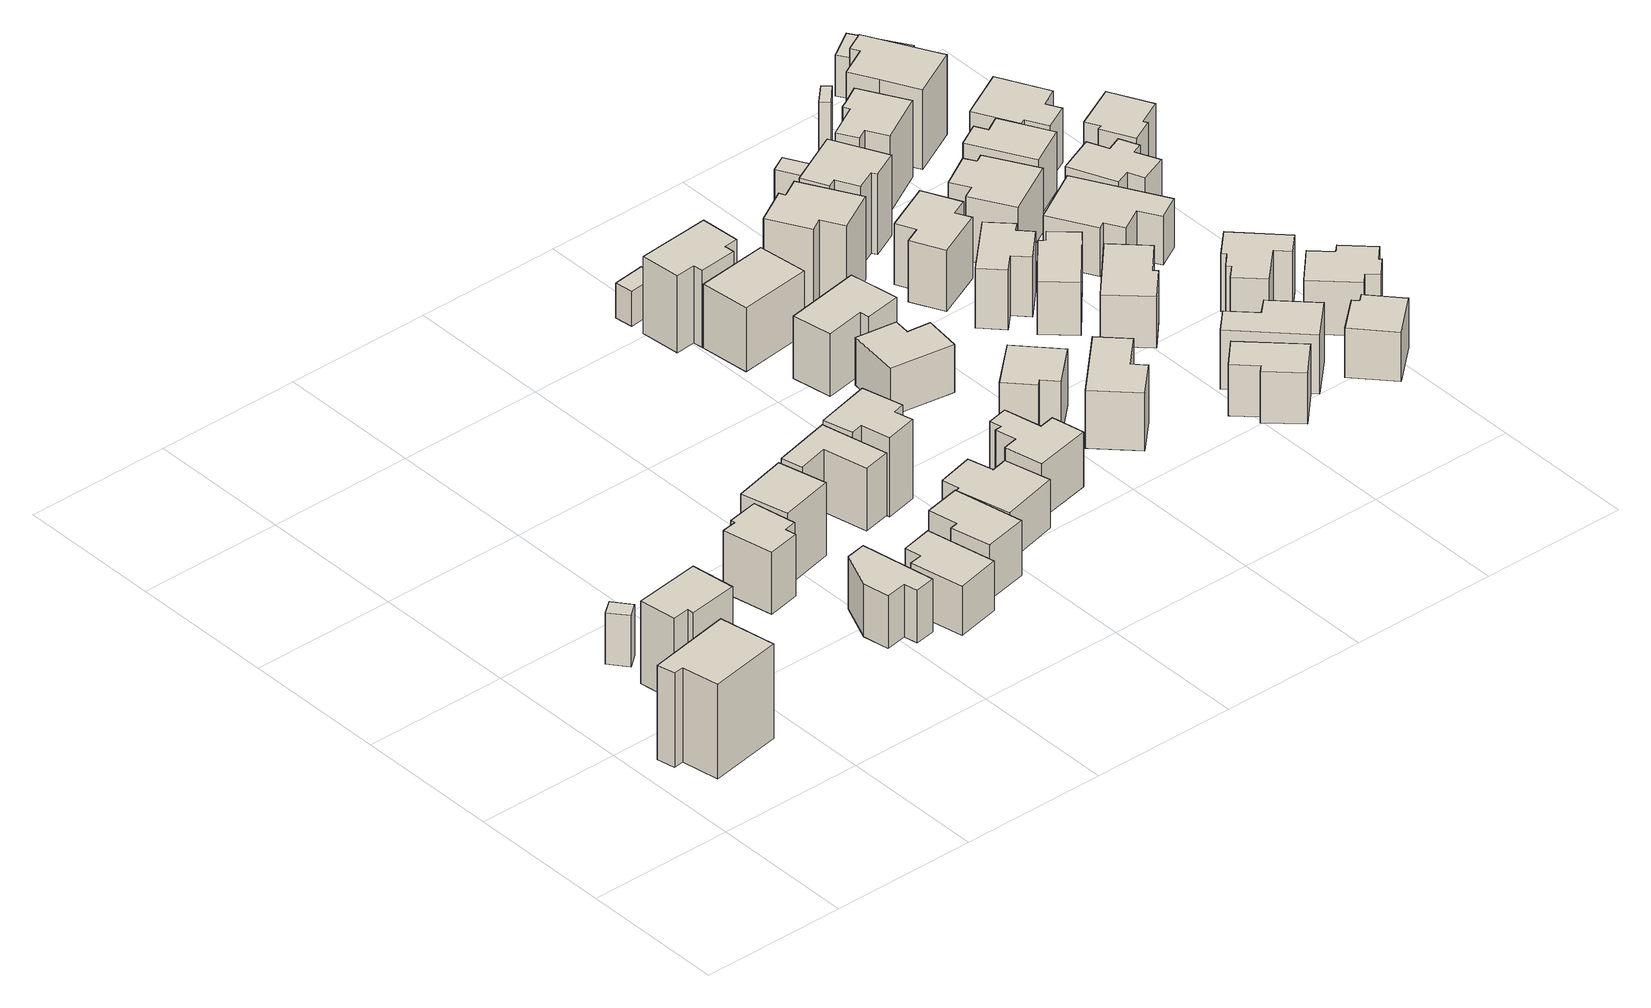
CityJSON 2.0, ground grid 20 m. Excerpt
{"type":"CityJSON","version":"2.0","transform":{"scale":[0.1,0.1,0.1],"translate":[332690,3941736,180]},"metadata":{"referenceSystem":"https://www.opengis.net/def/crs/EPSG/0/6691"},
"CityObjects":{
"building1":{"type":"Building","attributes":{"usage":"431","measuredHeight":14.1,"storeysAboveGround":2,"BuildingIDAttribute.prefecture":"14","BuildingIDAttribute.city":"14151","BuildingDetailAttribute.totalFloorArea":165.34,"BuildingDetailAttribute.buildingFootprintArea":82.67,"BuildingDetailAttribute.buildingStructureType":"601","BuildingDetailAttribute.buildingStructureOrgType":"1","BuildingDetailAttribute.orgUsage":"143","BuildingDetailAttribute.surveyYear":2015,"BuildingLandSlideRiskAttribute.description":"1","BuildingLandSlideRiskAttribute.areaType":"1"},"geometry":[{"type":"Solid","lod":"1","boundaries":[[[[0,1,2,3,4,5]],[[4,6,7,5]],[[3,8,6,4]],[[2,9,8,3]],[[1,10,9,2]],[[0,11,10,1]],[[5,7,11,0]],[[6,8,9,10,11,7]]]]}]},
"building2":{"type":"Building","attributes":{"measuredHeight":7.8,"BuildingIDAttribute.prefecture":"14","BuildingIDAttribute.city":"14151","BuildingDetailAttribute.surveyYear":2015,"BuildingLandSlideRiskAttribute.description":"1","BuildingLandSlideRiskAttribute.areaType":"1"},"geometry":[{"type":"Solid","lod":"1","boundaries":[[[[12,13,14,15]],[[14,16,17,15]],[[13,18,16,14]],[[12,19,18,13]],[[15,17,19,12]],[[16,18,19,17]]]]}]},
"building3":{"type":"Building","attributes":{"usage":"431","measuredHeight":14.7,"storeysAboveGround":1,"BuildingIDAttribute.prefecture":"14","BuildingIDAttribute.city":"14151","BuildingDetailAttribute.totalFloorArea":41.25,"BuildingDetailAttribute.buildingFootprintArea":41.25,"BuildingDetailAttribute.buildingStructureType":"601","BuildingDetailAttribute.buildingStructureOrgType":"1","BuildingDetailAttribute.orgUsage":"143","BuildingDetailAttribute.surveyYear":2015,"BuildingLandSlideRiskAttribute.description":"1","BuildingLandSlideRiskAttribute.areaType":"1"},"geometry":[{"type":"Solid","lod":"1","boundaries":[[[[20,21,22,23,24,25]],[[24,26,27,25]],[[23,28,26,24]],[[22,29,28,23]],[[21,30,29,22]],[[20,31,30,21]],[[25,27,31,20]],[[26,28,29,30,31,27]]]]}]},
"building4":{"type":"Building","attributes":{"usage":"411","measuredHeight":8.3,"storeysAboveGround":2,"BuildingIDAttribute.prefecture":"14","BuildingIDAttribute.city":"14151","BuildingDetailAttribute.totalFloorArea":78.73,"BuildingDetailAttribute.buildingFootprintArea":39.36,"BuildingDetailAttribute.buildingStructureType":"601","BuildingDetailAttribute.buildingStructureOrgType":"1","BuildingDetailAttribute.orgUsage":"10","BuildingDetailAttribute.surveyYear":2015,"BuildingLandSlideRiskAttribute.description":"1","BuildingLandSlideRiskAttribute.areaType":"1"},"geometry":[{"type":"Solid","lod":"1","boundaries":[[[[32,33,34,35,36,37,38]],[[37,39,40,38]],[[36,41,39,37]],[[35,42,41,36]],[[34,43,42,35]],[[33,44,43,34]],[[32,45,44,33]],[[38,40,45,32]],[[39,41,42,43,44,45,40]]]]}]},
"building5":{"type":"Building","attributes":{"usage":"411","measuredHeight":9.3,"storeysAboveGround":2,"BuildingIDAttribute.prefecture":"14","BuildingIDAttribute.city":"14151","BuildingDetailAttribute.totalFloorArea":73.57,"BuildingDetailAttribute.buildingFootprintArea":36.78,"BuildingDetailAttribute.buildingStructureType":"601","BuildingDetailAttribute.buildingStructureOrgType":"1","BuildingDetailAttribute.orgUsage":"10","BuildingDetailAttribute.surveyYear":2015,"BuildingLandSlideRiskAttribute.description":"1","BuildingLandSlideRiskAttribute.areaType":"1"},"geometry":[{"type":"Solid","lod":"1","boundaries":[[[[46,47,48,49,50,51,52,53]],[[52,54,55,53]],[[51,56,54,52]],[[50,57,56,51]],[[49,58,57,50]],[[48,59,58,49]],[[47,60,59,48]],[[46,61,60,47]],[[53,55,61,46]],[[54,56,57,58,59,60,61,55]]]]}]},
"building6":{"type":"Building","attributes":{"usage":"411","measuredHeight":7.8,"storeysAboveGround":2,"BuildingIDAttribute.prefecture":"14","BuildingIDAttribute.city":"14151","BuildingDetailAttribute.totalFloorArea":93.4,"BuildingDetailAttribute.buildingFootprintArea":46.7,"BuildingDetailAttribute.buildingStructureType":"601","BuildingDetailAttribute.buildingStructureOrgType":"1","BuildingDetailAttribute.orgUsage":"10","BuildingDetailAttribute.surveyYear":2015,"BuildingLandSlideRiskAttribute.description":"1","BuildingLandSlideRiskAttribute.areaType":"1"},"geometry":[{"type":"Solid","lod":"1","boundaries":[[[[62,63,64,65,66,67]],[[66,68,69,67]],[[65,70,68,66]],[[64,71,70,65]],[[63,72,71,64]],[[62,73,72,63]],[[67,69,73,62]],[[68,70,71,72,73,69]]]]}]},
"building7":{"type":"Building","attributes":{"usage":"411","measuredHeight":11.3,"storeysAboveGround":2,"BuildingIDAttribute.prefecture":"14","BuildingIDAttribute.city":"14151","BuildingDetailAttribute.totalFloorArea":56.64,"BuildingDetailAttribute.buildingFootprintArea":28.32,"BuildingDetailAttribute.buildingStructureType":"601","BuildingDetailAttribute.buildingStructureOrgType":"1","BuildingDetailAttribute.orgUsage":"10","BuildingDetailAttribute.surveyYear":2015,"BuildingLandSlideRiskAttribute.description":"1","BuildingLandSlideRiskAttribute.areaType":"1"},"geometry":[{"type":"Solid","lod":"1","boundaries":[[[[74,75,76,77]],[[76,78,79,77]],[[75,80,78,76]],[[74,81,80,75]],[[77,79,81,74]],[[78,80,81,79]]]]}]},
"building8":{"type":"Building","attributes":{"usage":"411","measuredHeight":8.9,"storeysAboveGround":2,"BuildingIDAttribute.prefecture":"14","BuildingIDAttribute.city":"14151","BuildingDetailAttribute.totalFloorArea":94.22,"BuildingDetailAttribute.buildingFootprintArea":47.11,"BuildingDetailAttribute.buildingStructureType":"601","BuildingDetailAttribute.buildingStructureOrgType":"1","BuildingDetailAttribute.orgUsage":"10","BuildingDetailAttribute.surveyYear":2015,"BuildingLandSlideRiskAttribute.description":"1","BuildingLandSlideRiskAttribute.areaType":"1"},"geometry":[{"type":"Solid","lod":"1","boundaries":[[[[82,83,84,85,86,87]],[[86,88,89,87]],[[85,90,88,86]],[[84,91,90,85]],[[83,92,91,84]],[[82,93,92,83]],[[87,89,93,82]],[[88,90,91,92,93,89]]]]}]},
"building9":{"type":"Building","attributes":{"usage":"411","measuredHeight":10.4,"storeysAboveGround":2,"BuildingIDAttribute.prefecture":"14","BuildingIDAttribute.city":"14151","BuildingDetailAttribute.totalFloorArea":79.95,"BuildingDetailAttribute.buildingFootprintArea":39.98,"BuildingDetailAttribute.buildingStructureType":"601","BuildingDetailAttribute.buildingStructureOrgType":"1","BuildingDetailAttribute.orgUsage":"10","BuildingDetailAttribute.surveyYear":2015,"BuildingLandSlideRiskAttribute.description":"1","BuildingLandSlideRiskAttribute.areaType":"1"},"geometry":[{"type":"Solid","lod":"1","boundaries":[[[[94,95,96,97,98,99]],[[98,100,101,99]],[[97,102,100,98]],[[96,103,102,97]],[[95,104,103,96]],[[94,105,104,95]],[[99,101,105,94]],[[100,102,103,104,105,101]]]]}]},
"building10":{"type":"Building","attributes":{"usage":"411","measuredHeight":8,"storeysAboveGround":2,"BuildingIDAttribute.prefecture":"14","BuildingIDAttribute.city":"14151","BuildingDetailAttribute.totalFloorArea":119.41,"BuildingDetailAttribute.buildingFootprintArea":59.71,"BuildingDetailAttribute.buildingStructureType":"601","BuildingDetailAttribute.buildingStructureOrgType":"1","BuildingDetailAttribute.orgUsage":"10","BuildingDetailAttribute.surveyYear":2015,"BuildingLandSlideRiskAttribute.description":"1","BuildingLandSlideRiskAttribute.areaType":"1"},"geometry":[{"type":"Solid","lod":"1","boundaries":[[[[106,107,108,109,110,111,112,113]],[[112,114,115,113]],[[111,116,114,112]],[[110,117,116,111]],[[109,118,117,110]],[[108,119,118,109]],[[107,120,119,108]],[[106,121,120,107]],[[113,115,121,106]],[[114,116,117,118,119,120,121,115]]]]}]},
"building11":{"type":"Building","attributes":{"usage":"413","measuredHeight":11.9,"storeysAboveGround":2,"BuildingIDAttribute.prefecture":"14","BuildingIDAttribute.city":"14151","BuildingDetailAttribute.totalFloorArea":88.4,"BuildingDetailAttribute.buildingFootprintArea":44.2,"BuildingDetailAttribute.buildingStructureType":"601","BuildingDetailAttribute.buildingStructureOrgType":"1","BuildingDetailAttribute.orgUsage":"30","BuildingDetailAttribute.surveyYear":2015,"BuildingLandSlideRiskAttribute.description":"1","BuildingLandSlideRiskAttribute.areaType":"1"},"geometry":[{"type":"Solid","lod":"1","boundaries":[[[[122,123,124,125,126,127,128,129]],[[128,130,131,129]],[[127,132,130,128]],[[126,133,132,127]],[[125,134,133,126]],[[124,135,134,125]],[[123,136,135,124]],[[122,137,136,123]],[[129,131,137,122]],[[130,132,133,134,135,136,137,131]]]]}]},
"building12":{"type":"Building","attributes":{"usage":"411","measuredHeight":9,"storeysAboveGround":2,"BuildingIDAttribute.prefecture":"14","BuildingIDAttribute.city":"14151","BuildingDetailAttribute.totalFloorArea":95.07,"BuildingDetailAttribute.buildingFootprintArea":47.53,"BuildingDetailAttribute.buildingStructureType":"601","BuildingDetailAttribute.buildingStructureOrgType":"1","BuildingDetailAttribute.orgUsage":"10","BuildingDetailAttribute.surveyYear":2015,"BuildingLandSlideRiskAttribute.description":"1","BuildingLandSlideRiskAttribute.areaType":"1"},"geometry":[{"type":"Solid","lod":"1","boundaries":[[[[138,139,140,141,142,143,144,145,146,147]],[[146,148,149,147]],[[145,150,148,146]],[[144,151,150,145]],[[143,152,151,144]],[[142,153,152,143]],[[141,154,153,142]],[[140,155,154,141]],[[139,156,155,140]],[[138,157,156,139]],[[147,149,157,138]],[[148,150,151,152,153,154,155,156,157,149]]]]}]},
"building13":{"type":"Building","attributes":{"usage":"411","measuredHeight":7.7,"storeysAboveGround":2,"BuildingIDAttribute.prefecture":"14","BuildingIDAttribute.city":"14151","BuildingDetailAttribute.totalFloorArea":96.33,"BuildingDetailAttribute.buildingFootprintArea":48.17,"BuildingDetailAttribute.buildingStructureType":"601","BuildingDetailAttribute.buildingStructureOrgType":"1","BuildingDetailAttribute.orgUsage":"10","BuildingDetailAttribute.surveyYear":2015,"BuildingLandSlideRiskAttribute.description":"1","BuildingLandSlideRiskAttribute.areaType":"1"},"geometry":[{"type":"Solid","lod":"1","boundaries":[[[[158,159,160,161,162,163]],[[162,164,165,163]],[[161,166,164,162]],[[160,167,166,161]],[[159,168,167,160]],[[158,169,168,159]],[[163,165,169,158]],[[164,166,167,168,169,165]]]]}]},
"building14":{"type":"Building","attributes":{"usage":"411","measuredHeight":10,"storeysAboveGround":2,"BuildingIDAttribute.prefecture":"14","BuildingIDAttribute.city":"14151","BuildingDetailAttribute.totalFloorArea":93.18,"BuildingDetailAttribute.buildingFootprintArea":46.59,"BuildingDetailAttribute.buildingStructureType":"601","BuildingDetailAttribute.buildingStructureOrgType":"1","BuildingDetailAttribute.orgUsage":"10","BuildingDetailAttribute.surveyYear":2015,"BuildingLandSlideRiskAttribute.description":"1","BuildingLandSlideRiskAttribute.areaType":"1"},"geometry":[{"type":"Solid","lod":"1","boundaries":[[[[170,171,172,173]],[[172,174,175,173]],[[171,176,174,172]],[[170,177,176,171]],[[173,175,177,170]],[[174,176,177,175]]]]}]},
"building15":{"type":"Building","attributes":{"usage":"411","measuredHeight":11.9,"storeysAboveGround":2,"BuildingIDAttribute.prefecture":"14","BuildingIDAttribute.city":"14151","BuildingDetailAttribute.totalFloorArea":101.66,"BuildingDetailAttribute.buildingFootprintArea":50.83,"BuildingDetailAttribute.buildingStructureType":"601","BuildingDetailAttribute.buildingStructureOrgType":"1","BuildingDetailAttribute.orgUsage":"10","BuildingDetailAttribute.surveyYear":2015,"BuildingLandSlideRiskAttribute.description":"1","BuildingLandSlideRiskAttribute.areaType":"1"},"geometry":[{"type":"Solid","lod":"1","boundaries":[[[[178,179,180,181,182,183,184,185]],[[184,186,187,185]],[[183,188,186,184]],[[182,189,188,183]],[[181,190,189,182]],[[180,191,190,181]],[[179,192,191,180]],[[178,193,192,179]],[[185,187,193,178]],[[186,188,189,190,191,192,193,187]]]]}]},
"building16":{"type":"Building","attributes":{"usage":"411","measuredHeight":9.6,"storeysAboveGround":2,"BuildingIDAttribute.prefecture":"14","BuildingIDAttribute.city":"14151","BuildingDetailAttribute.totalFloorArea":92.71,"BuildingDetailAttribute.buildingFootprintArea":46.35,"BuildingDetailAttribute.buildingStructureType":"610","BuildingDetailAttribute.buildingStructureOrgType":"2","BuildingDetailAttribute.orgUsage":"10","BuildingDetailAttribute.surveyYear":2015,"BuildingLandSlideRiskAttribute.description":"1","BuildingLandSlideRiskAttribute.areaType":"1"},"geometry":[{"type":"Solid","lod":"1","boundaries":[[[[194,195,196,197,198,199]],[[198,200,201,199]],[[197,202,200,198]],[[196,203,202,197]],[[195,204,203,196]],[[194,205,204,195]],[[199,201,205,194]],[[200,202,203,204,205,201]]]]}]},
"building17":{"type":"Building","attributes":{"usage":"411","measuredHeight":9.1,"storeysAboveGround":2,"BuildingIDAttribute.prefecture":"14","BuildingIDAttribute.city":"14151","BuildingDetailAttribute.totalFloorArea":82.33,"BuildingDetailAttribute.buildingFootprintArea":41.16,"BuildingDetailAttribute.buildingStructureType":"601","BuildingDetailAttribute.buildingStructureOrgType":"1","BuildingDetailAttribute.orgUsage":"10","BuildingDetailAttribute.surveyYear":2015,"BuildingLandSlideRiskAttribute.description":"1","BuildingLandSlideRiskAttribute.areaType":"1"},"geometry":[{"type":"Solid","lod":"1","boundaries":[[[[206,207,208,209,210,211]],[[210,212,213,211]],[[209,214,212,210]],[[208,215,214,209]],[[207,216,215,208]],[[206,217,216,207]],[[211,213,217,206]],[[212,214,215,216,217,213]]]]}]},
"building18":{"type":"Building","attributes":{"measuredHeight":5.1,"BuildingIDAttribute.prefecture":"14","BuildingIDAttribute.city":"14151","BuildingDetailAttribute.surveyYear":2015,"BuildingLandSlideRiskAttribute.description":"1","BuildingLandSlideRiskAttribute.areaType":"1"},"geometry":[{"type":"Solid","lod":"1","boundaries":[[[[218,219,220,221]],[[220,222,223,221]],[[219,224,222,220]],[[218,225,224,219]],[[221,223,225,218]],[[222,224,225,223]]]]}]},
"building19":{"type":"Building","attributes":{"usage":"411","measuredHeight":9.3,"storeysAboveGround":2,"BuildingIDAttribute.prefecture":"14","BuildingIDAttribute.city":"14151","BuildingDetailAttribute.totalFloorArea":103.66,"BuildingDetailAttribute.buildingFootprintArea":51.83,"BuildingDetailAttribute.buildingStructureType":"601","BuildingDetailAttribute.buildingStructureOrgType":"1","BuildingDetailAttribute.orgUsage":"10","BuildingDetailAttribute.surveyYear":2015,"BuildingLandSlideRiskAttribute.description":"1","BuildingLandSlideRiskAttribute.areaType":"1"},"geometry":[{"type":"Solid","lod":"1","boundaries":[[[[226,227,228,229,230,231]],[[230,232,233,231]],[[229,234,232,230]],[[228,235,234,229]],[[227,236,235,228]],[[226,237,236,227]],[[231,233,237,226]],[[232,234,235,236,237,233]]]]}]},
"building20":{"type":"Building","attributes":{"usage":"411","measuredHeight":12.8,"storeysAboveGround":2,"BuildingIDAttribute.prefecture":"14","BuildingIDAttribute.city":"14151","BuildingDetailAttribute.totalFloorArea":113.9,"BuildingDetailAttribute.buildingFootprintArea":56.95,"BuildingDetailAttribute.buildingStructureType":"601","BuildingDetailAttribute.buildingStructureOrgType":"1","BuildingDetailAttribute.orgUsage":"10","BuildingDetailAttribute.surveyYear":2015,"BuildingLandSlideRiskAttribute.description":"1","BuildingLandSlideRiskAttribute.areaType":"1"},"geometry":[{"type":"Solid","lod":"1","boundaries":[[[[238,239,240,241,242,243,244,245]],[[244,246,247,245]],[[243,248,246,244]],[[242,249,248,243]],[[241,250,249,242]],[[240,251,250,241]],[[239,252,251,240]],[[238,253,252,239]],[[245,247,253,238]],[[246,248,249,250,251,252,253,247]]]]}]},
"building21":{"type":"Building","attributes":{"usage":"411","measuredHeight":8.1,"storeysAboveGround":2,"BuildingIDAttribute.prefecture":"14","BuildingIDAttribute.city":"14151","BuildingDetailAttribute.totalFloorArea":80.75,"BuildingDetailAttribute.buildingFootprintArea":40.38,"BuildingDetailAttribute.buildingStructureType":"601","BuildingDetailAttribute.buildingStructureOrgType":"1","BuildingDetailAttribute.orgUsage":"10","BuildingDetailAttribute.surveyYear":2015,"BuildingLandSlideRiskAttribute.description":"1","BuildingLandSlideRiskAttribute.areaType":"1"},"geometry":[{"type":"Solid","lod":"1","boundaries":[[[[254,255,256,257,258,259]],[[258,260,261,259]],[[257,262,260,258]],[[256,263,262,257]],[[255,264,263,256]],[[254,265,264,255]],[[259,261,265,254]],[[260,262,263,264,265,261]]]]}]},
"building22":{"type":"Building","attributes":{"usage":"411","measuredHeight":9.6,"storeysAboveGround":2,"BuildingIDAttribute.prefecture":"14","BuildingIDAttribute.city":"14151","BuildingDetailAttribute.totalFloorArea":102.06,"BuildingDetailAttribute.buildingFootprintArea":51.03,"BuildingDetailAttribute.buildingStructureType":"601","BuildingDetailAttribute.buildingStructureOrgType":"1","BuildingDetailAttribute.orgUsage":"10","BuildingDetailAttribute.surveyYear":2015,"BuildingLandSlideRiskAttribute.description":"1","BuildingLandSlideRiskAttribute.areaType":"1"},"geometry":[{"type":"Solid","lod":"1","boundaries":[[[[266,267,268,269,270,271,272,273]],[[272,274,275,273]],[[271,276,274,272]],[[270,277,276,271]],[[269,278,277,270]],[[268,279,278,269]],[[267,280,279,268]],[[266,281,280,267]],[[273,275,281,266]],[[274,276,277,278,279,280,281,275]]]]}]},
"building23":{"type":"Building","attributes":{"usage":"411","measuredHeight":9.2,"storeysAboveGround":2,"BuildingIDAttribute.prefecture":"14","BuildingIDAttribute.city":"14151","BuildingDetailAttribute.totalFloorArea":80.79,"BuildingDetailAttribute.buildingFootprintArea":40.39,"BuildingDetailAttribute.buildingStructureType":"601","BuildingDetailAttribute.buildingStructureOrgType":"1","BuildingDetailAttribute.orgUsage":"10","BuildingDetailAttribute.surveyYear":2015,"BuildingLandSlideRiskAttribute.description":"1","BuildingLandSlideRiskAttribute.areaType":"1"},"geometry":[{"type":"Solid","lod":"1","boundaries":[[[[282,283,284,285,286,287,288,289]],[[288,290,291,289]],[[287,292,290,288]],[[286,293,292,287]],[[285,294,293,286]],[[284,295,294,285]],[[283,296,295,284]],[[282,297,296,283]],[[289,291,297,282]],[[290,292,293,294,295,296,297,291]]]]}]},
"building24":{"type":"Building","attributes":{"usage":"411","measuredHeight":8.4,"storeysAboveGround":2,"BuildingIDAttribute.prefecture":"14","BuildingIDAttribute.city":"14151","BuildingDetailAttribute.totalFloorArea":81.73,"BuildingDetailAttribute.buildingFootprintArea":40.87,"BuildingDetailAttribute.buildingStructureType":"601","BuildingDetailAttribute.buildingStructureOrgType":"1","BuildingDetailAttribute.orgUsage":"10","BuildingDetailAttribute.surveyYear":2015,"BuildingLandSlideRiskAttribute.description":"1","BuildingLandSlideRiskAttribute.areaType":"1"},"geometry":[{"type":"Solid","lod":"1","boundaries":[[[[298,299,300,301,302,303]],[[302,304,305,303]],[[301,306,304,302]],[[300,307,306,301]],[[299,308,307,300]],[[298,309,308,299]],[[303,305,309,298]],[[304,306,307,308,309,305]]]]}]},
"building25":{"type":"Building","attributes":{"usage":"411","measuredHeight":9.5,"storeysAboveGround":2,"BuildingIDAttribute.prefecture":"14","BuildingIDAttribute.city":"14151","BuildingDetailAttribute.totalFloorArea":102.45,"BuildingDetailAttribute.buildingFootprintArea":51.23,"BuildingDetailAttribute.buildingStructureType":"601","BuildingDetailAttribute.buildingStructureOrgType":"1","BuildingDetailAttribute.orgUsage":"10","BuildingDetailAttribute.surveyYear":2015,"BuildingLandSlideRiskAttribute.description":"1","BuildingLandSlideRiskAttribute.areaType":"1"},"geometry":[{"type":"Solid","lod":"1","boundaries":[[[[310,311,312,313,314,315]],[[314,316,317,315]],[[313,318,316,314]],[[312,319,318,313]],[[311,320,319,312]],[[310,321,320,311]],[[315,317,321,310]],[[316,318,319,320,321,317]]]]}]},
"building26":{"type":"Building","attributes":{"usage":"411","measuredHeight":8.1,"storeysAboveGround":2,"BuildingIDAttribute.prefecture":"14","BuildingIDAttribute.city":"14151","BuildingDetailAttribute.totalFloorArea":103.86,"BuildingDetailAttribute.buildingFootprintArea":51.93,"BuildingDetailAttribute.buildingStructureType":"610","BuildingDetailAttribute.buildingStructureOrgType":"2","BuildingDetailAttribute.orgUsage":"10","BuildingDetailAttribute.surveyYear":2015,"BuildingLandSlideRiskAttribute.description":"1","BuildingLandSlideRiskAttribute.areaType":"1"},"geometry":[{"type":"Solid","lod":"1","boundaries":[[[[322,323,324,325,326,327]],[[326,328,329,327]],[[325,330,328,326]],[[324,331,330,325]],[[323,332,331,324]],[[322,333,332,323]],[[327,329,333,322]],[[328,330,331,332,333,329]]]]}]},
"building27":{"type":"Building","attributes":{"usage":"411","measuredHeight":12.3,"storeysAboveGround":2,"BuildingIDAttribute.prefecture":"14","BuildingIDAttribute.city":"14151","BuildingDetailAttribute.totalFloorArea":98.82,"BuildingDetailAttribute.buildingFootprintArea":49.41,"BuildingDetailAttribute.buildingStructureType":"601","BuildingDetailAttribute.buildingStructureOrgType":"1","BuildingDetailAttribute.orgUsage":"10","BuildingDetailAttribute.surveyYear":2015,"BuildingLandSlideRiskAttribute.description":"1","BuildingLandSlideRiskAttribute.areaType":"1"},"geometry":[{"type":"Solid","lod":"1","boundaries":[[[[334,335,336,337,338,339,340,341]],[[340,342,343,341]],[[339,344,342,340]],[[338,345,344,339]],[[337,346,345,338]],[[336,347,346,337]],[[335,348,347,336]],[[334,349,348,335]],[[341,343,349,334]],[[342,344,345,346,347,348,349,343]]]]}]},
"building28":{"type":"Building","attributes":{"usage":"411","measuredHeight":14.9,"storeysAboveGround":2,"BuildingIDAttribute.prefecture":"14","BuildingIDAttribute.city":"14151","BuildingDetailAttribute.totalFloorArea":18.32,"BuildingDetailAttribute.buildingFootprintArea":9.16,"BuildingDetailAttribute.buildingStructureType":"601","BuildingDetailAttribute.buildingStructureOrgType":"1","BuildingDetailAttribute.orgUsage":"10","BuildingDetailAttribute.surveyYear":2015,"BuildingLandSlideRiskAttribute.description":"1","BuildingLandSlideRiskAttribute.areaType":"1"},"geometry":[{"type":"Solid","lod":"1","boundaries":[[[[350,351,352,353]],[[352,354,355,353]],[[351,356,354,352]],[[350,357,356,351]],[[353,355,357,350]],[[354,356,357,355]]]]}]},
"building29":{"type":"Building","attributes":{"usage":"411","measuredHeight":10.2,"storeysAboveGround":2,"BuildingIDAttribute.prefecture":"14","BuildingIDAttribute.city":"14151","BuildingDetailAttribute.totalFloorArea":115.74,"BuildingDetailAttribute.buildingFootprintArea":57.87,"BuildingDetailAttribute.buildingStructureType":"601","BuildingDetailAttribute.buildingStructureOrgType":"1","BuildingDetailAttribute.orgUsage":"10","BuildingDetailAttribute.surveyYear":2015,"BuildingLandSlideRiskAttribute.description":"1","BuildingLandSlideRiskAttribute.areaType":"1"},"geometry":[{"type":"Solid","lod":"1","boundaries":[[[[358,359,360,361,362,363,364,365]],[[364,366,367,365]],[[363,368,366,364]],[[362,369,368,363]],[[361,370,369,362]],[[360,371,370,361]],[[359,372,371,360]],[[358,373,372,359]],[[365,367,373,358]],[[366,368,369,370,371,372,373,367]]]]}]},
"building30":{"type":"Building","attributes":{"usage":"411","measuredHeight":7.8,"storeysAboveGround":2,"BuildingIDAttribute.prefecture":"14","BuildingIDAttribute.city":"14151","BuildingDetailAttribute.totalFloorArea":66.56,"BuildingDetailAttribute.buildingFootprintArea":33.28,"BuildingDetailAttribute.buildingStructureType":"601","BuildingDetailAttribute.buildingStructureOrgType":"1","BuildingDetailAttribute.orgUsage":"10","BuildingDetailAttribute.surveyYear":2015,"BuildingLandSlideRiskAttribute.description":"1","BuildingLandSlideRiskAttribute.areaType":"1"},"geometry":[{"type":"Solid","lod":"1","boundaries":[[[[374,375,376,377,378,379]],[[378,380,381,379]],[[377,382,380,378]],[[376,383,382,377]],[[375,384,383,376]],[[374,385,384,375]],[[379,381,385,374]],[[380,382,383,384,385,381]]]]}]},
"building31":{"type":"Building","attributes":{"usage":"411","measuredHeight":8.3,"storeysAboveGround":2,"BuildingIDAttribute.prefecture":"14","BuildingIDAttribute.city":"14151","BuildingDetailAttribute.totalFloorArea":151.53,"BuildingDetailAttribute.buildingFootprintArea":75.77,"BuildingDetailAttribute.buildingStructureType":"601","BuildingDetailAttribute.buildingStructureOrgType":"1","BuildingDetailAttribute.orgUsage":"10","BuildingDetailAttribute.surveyYear":2015,"BuildingLandSlideRiskAttribute.description":"1","BuildingLandSlideRiskAttribute.areaType":"1"},"geometry":[{"type":"Solid","lod":"1","boundaries":[[[[386,387,388,389,390,391,392,393]],[[392,394,395,393]],[[391,396,394,392]],[[390,397,396,391]],[[389,398,397,390]],[[388,399,398,389]],[[387,400,399,388]],[[386,401,400,387]],[[393,395,401,386]],[[394,396,397,398,399,400,401,395]]]]}]},
"building32":{"type":"Building","attributes":{"usage":"411","measuredHeight":9.3,"storeysAboveGround":2,"BuildingIDAttribute.prefecture":"14","BuildingIDAttribute.city":"14151","BuildingDetailAttribute.totalFloorArea":91.2,"BuildingDetailAttribute.buildingFootprintArea":45.6,"BuildingDetailAttribute.buildingStructureType":"601","BuildingDetailAttribute.buildingStructureOrgType":"1","BuildingDetailAttribute.orgUsage":"10","BuildingDetailAttribute.surveyYear":2015,"BuildingLandSlideRiskAttribute.description":"1","BuildingLandSlideRiskAttribute.areaType":"1"},"geometry":[{"type":"Solid","lod":"1","boundaries":[[[[402,403,404,405,406,407,408,409,410,411]],[[410,412,413,411]],[[409,414,412,410]],[[408,415,414,409]],[[407,416,415,408]],[[406,417,416,407]],[[405,418,417,406]],[[404,419,418,405]],[[403,420,419,404]],[[402,421,420,403]],[[411,413,421,402]],[[412,414,415,416,417,418,419,420,421,413]]]]}]},
"building33":{"type":"Building","attributes":{"usage":"411","measuredHeight":11.8,"storeysAboveGround":2,"BuildingIDAttribute.prefecture":"14","BuildingIDAttribute.city":"14151","BuildingDetailAttribute.totalFloorArea":90.76,"BuildingDetailAttribute.buildingFootprintArea":45.38,"BuildingDetailAttribute.buildingStructureType":"601","BuildingDetailAttribute.buildingStructureOrgType":"1","BuildingDetailAttribute.orgUsage":"10","BuildingDetailAttribute.surveyYear":2015,"BuildingLandSlideRiskAttribute.description":"1","BuildingLandSlideRiskAttribute.areaType":"1"},"geometry":[{"type":"Solid","lod":"1","boundaries":[[[[422,423,424,425,426,427,428,429,430,431]],[[430,432,433,431]],[[429,434,432,430]],[[428,435,434,429]],[[427,436,435,428]],[[426,437,436,427]],[[425,438,437,426]],[[424,439,438,425]],[[423,440,439,424]],[[422,441,440,423]],[[431,433,441,422]],[[432,434,435,436,437,438,439,440,441,433]]]]}]},
"building34":{"type":"Building","attributes":{"usage":"411","measuredHeight":8.6,"storeysAboveGround":2,"BuildingIDAttribute.prefecture":"14","BuildingIDAttribute.city":"14151","BuildingDetailAttribute.totalFloorArea":92.05,"BuildingDetailAttribute.buildingFootprintArea":46.02,"BuildingDetailAttribute.buildingStructureType":"601","BuildingDetailAttribute.buildingStructureOrgType":"1","BuildingDetailAttribute.orgUsage":"10","BuildingDetailAttribute.surveyYear":2015,"BuildingLandSlideRiskAttribute.description":"1","BuildingLandSlideRiskAttribute.areaType":"1"},"geometry":[{"type":"Solid","lod":"1","boundaries":[[[[442,443,444,445,446,447,448,449,450,451]],[[450,452,453,451]],[[449,454,452,450]],[[448,455,454,449]],[[447,456,455,448]],[[446,457,456,447]],[[445,458,457,446]],[[444,459,458,445]],[[443,460,459,444]],[[442,461,460,443]],[[451,453,461,442]],[[452,454,455,456,457,458,459,460,461,453]]]]}]},
"building35":{"type":"Building","attributes":{"usage":"411","measuredHeight":9.1,"storeysAboveGround":2,"BuildingIDAttribute.prefecture":"14","BuildingIDAttribute.city":"14151","BuildingDetailAttribute.totalFloorArea":84.51,"BuildingDetailAttribute.buildingFootprintArea":42.26,"BuildingDetailAttribute.buildingStructureType":"601","BuildingDetailAttribute.buildingStructureOrgType":"1","BuildingDetailAttribute.orgUsage":"10","BuildingDetailAttribute.surveyYear":2015,"BuildingLandSlideRiskAttribute.description":"1","BuildingLandSlideRiskAttribute.areaType":"1"},"geometry":[{"type":"Solid","lod":"1","boundaries":[[[[462,463,464,465,466,467]],[[466,468,469,467]],[[465,470,468,466]],[[464,471,470,465]],[[463,472,471,464]],[[462,473,472,463]],[[467,469,473,462]],[[468,470,471,472,473,469]]]]}]},
"building36":{"type":"Building","attributes":{"measuredHeight":9.2,"BuildingIDAttribute.prefecture":"14","BuildingIDAttribute.city":"14151","BuildingDetailAttribute.surveyYear":2015,"BuildingLandSlideRiskAttribute.description":"1","BuildingLandSlideRiskAttribute.areaType":"1"},"geometry":[{"type":"Solid","lod":"1","boundaries":[[[[474,475,476,477]],[[476,478,479,477]],[[475,480,478,476]],[[474,481,480,475]],[[477,479,481,474]],[[478,480,481,479]]]]}]},
"building37":{"type":"Building","attributes":{"usage":"411","measuredHeight":7.9,"storeysAboveGround":2,"BuildingIDAttribute.prefecture":"14","BuildingIDAttribute.city":"14151","BuildingDetailAttribute.totalFloorArea":90.54,"BuildingDetailAttribute.buildingFootprintArea":45.27,"BuildingDetailAttribute.buildingStructureType":"601","BuildingDetailAttribute.buildingStructureOrgType":"1","BuildingDetailAttribute.orgUsage":"10","BuildingDetailAttribute.surveyYear":2015,"BuildingLandSlideRiskAttribute.description":"1","BuildingLandSlideRiskAttribute.areaType":"1"},"geometry":[{"type":"Solid","lod":"1","boundaries":[[[[482,483,484,485,486,487,488,489,490,491]],[[490,492,493,491]],[[489,494,492,490]],[[488,495,494,489]],[[487,496,495,488]],[[486,497,496,487]],[[485,498,497,486]],[[484,499,498,485]],[[483,500,499,484]],[[482,501,500,483]],[[491,493,501,482]],[[492,494,495,496,497,498,499,500,501,493]]]]}]},
"building38":{"type":"Building","attributes":{"usage":"411","measuredHeight":12.7,"storeysAboveGround":2,"BuildingIDAttribute.prefecture":"14","BuildingIDAttribute.city":"14151","BuildingDetailAttribute.totalFloorArea":127.13,"BuildingDetailAttribute.buildingFootprintArea":63.57,"BuildingDetailAttribute.buildingStructureType":"601","BuildingDetailAttribute.buildingStructureOrgType":"1","BuildingDetailAttribute.orgUsage":"10","BuildingDetailAttribute.surveyYear":2015,"BuildingLandSlideRiskAttribute.description":"1","BuildingLandSlideRiskAttribute.areaType":"1"},"geometry":[{"type":"Solid","lod":"1","boundaries":[[[[502,503,504,505,506,507,508,509]],[[508,510,511,509]],[[507,512,510,508]],[[506,513,512,507]],[[505,514,513,506]],[[504,515,514,505]],[[503,516,515,504]],[[502,517,516,503]],[[509,511,517,502]],[[510,512,513,514,515,516,517,511]]]]}]},
"building39":{"type":"Building","attributes":{"usage":"411","measuredHeight":8.7,"storeysAboveGround":2,"BuildingIDAttribute.prefecture":"14","BuildingIDAttribute.city":"14151","BuildingDetailAttribute.totalFloorArea":104.01,"BuildingDetailAttribute.buildingFootprintArea":52,"BuildingDetailAttribute.buildingStructureType":"601","BuildingDetailAttribute.buildingStructureOrgType":"1","BuildingDetailAttribute.orgUsage":"10","BuildingDetailAttribute.surveyYear":2015,"BuildingLandSlideRiskAttribute.description":"1","BuildingLandSlideRiskAttribute.areaType":"1"},"geometry":[{"type":"Solid","lod":"1","boundaries":[[[[518,519,520,521,522,523,524,525]],[[524,526,527,525]],[[523,528,526,524]],[[522,529,528,523]],[[521,530,529,522]],[[520,531,530,521]],[[519,532,531,520]],[[518,533,532,519]],[[525,527,533,518]],[[526,528,529,530,531,532,533,527]]]]}]},
"building40":{"type":"Building","attributes":{"usage":"411","measuredHeight":8.4,"storeysAboveGround":2,"BuildingIDAttribute.prefecture":"14","BuildingIDAttribute.city":"14151","BuildingDetailAttribute.totalFloorArea":75.55,"BuildingDetailAttribute.buildingFootprintArea":37.77,"BuildingDetailAttribute.buildingStructureType":"601","BuildingDetailAttribute.buildingStructureOrgType":"1","BuildingDetailAttribute.orgUsage":"10","BuildingDetailAttribute.surveyYear":2015,"BuildingLandSlideRiskAttribute.description":"1","BuildingLandSlideRiskAttribute.areaType":"1"},"geometry":[{"type":"Solid","lod":"1","boundaries":[[[[534,535,536,537,538,539,540,541]],[[540,542,543,541]],[[539,544,542,540]],[[538,545,544,539]],[[537,546,545,538]],[[536,547,546,537]],[[535,548,547,536]],[[534,549,548,535]],[[541,543,549,534]],[[542,544,545,546,547,548,549,543]]]]}]},
"building41":{"type":"Building","attributes":{"usage":"411","measuredHeight":6.4,"storeysAboveGround":1,"BuildingIDAttribute.prefecture":"14","BuildingIDAttribute.city":"14151","BuildingDetailAttribute.totalFloorArea":33.66,"BuildingDetailAttribute.buildingFootprintArea":33.66,"BuildingDetailAttribute.buildingStructureType":"601","BuildingDetailAttribute.buildingStructureOrgType":"1","BuildingDetailAttribute.orgUsage":"10","BuildingDetailAttribute.surveyYear":2015,"BuildingLandSlideRiskAttribute.description":"1","BuildingLandSlideRiskAttribute.areaType":"1"},"geometry":[{"type":"Solid","lod":"1","boundaries":[[[[550,551,552,553]],[[552,554,555,553]],[[551,556,554,552]],[[550,557,556,551]],[[553,555,557,550]],[[554,556,557,555]]]]}]}
},
"vertices":[
[37,57,35],[28,109,35],[14,107,35],[9,132,35],[125,153,35],[139,75,35],[125,153,171],[139,75,171],[9,132,171],[14,107,171],[28,109,171],[37,57,171],
[102,279,59],[84,265,59],[65,289,59],[83,303,59],[65,289,133],[83,303,133],[84,265,133],[102,279,133],
[189,206,38],[121,197,38],[120,206,38],[97,203,38],[90,255,38],[181,267,38],[90,255,157],[181,267,157],[97,203,157],[120,206,157],[121,197,157],[189,206,157],
[348,34,111],[320,29,111],[316,48,111],[287,43,111],[281,79,111],[303,132,111],[330,137,111],[303,132,187],[330,137,187],[281,79,187],[287,43,187],[316,48,187],[320,29,187],[348,34,187],
[231,271,93],[251,274,93],[250,280,93],[293,288,93],[304,228,93],[287,225,93],[290,210,93],[245,201,93],[290,210,182],[245,201,182],[287,225,182],[304,228,182],[293,288,182],[250,280,182],[251,274,182],[231,271,182],
[428,17,113],[367,4,113],[352,78,113],[370,81,113],[366,104,113],[409,113,113],[366,104,184],[409,113,184],[370,81,184],[352,78,184],[367,4,184],[428,17,184],
[369,332,75],[385,266,75],[311,249,75],[295,314,75],[311,249,180],[295,314,180],[385,266,180],[369,332,180],
[498,49,112],[438,37,112],[426,92,112],[437,94,112],[429,135,112],[479,145,112],[429,135,191],[479,145,191],[437,94,191],[426,92,191],[438,37,191],[498,49,191],
[472,259,95],[434,251,95],[421,312,95],[379,302,95],[372,331,95],[452,350,95],[372,331,185],[452,350,185],[379,302,185],[421,312,185],[434,251,185],[472,259,185],
[505,79,112],[487,153,112],[493,155,112],[488,179,112],[538,191,112],[547,156,112],[569,161,112],[584,98,112],[569,161,182],[584,98,182],[547,156,182],[538,191,182],[488,179,182],[493,155,182],[487,153,182],[505,79,182],
[535,375,70],[549,319,70],[533,315,70],[539,290,70],[495,280,70],[486,320,70],[469,316,70],[459,357,70],[469,316,184],[459,357,184],[486,320,184],[495,280,184],[539,290,184],[533,315,184],[549,319,184],[535,375,184],
[586,115,115],[575,168,115],[595,172,115],[589,201,115],[599,202,115],[595,218,115],[623,224,115],[634,172,115],[655,176,115],[664,131,115],[655,176,194],[664,131,194],[634,172,194],[623,224,194],[595,218,194],[599,202,194],[589,201,194],[595,172,194],[575,168,194],[586,115,194],
[588,387,111],[598,460,111],[654,452,111],[651,429,111],[683,425,111],[676,374,111],[683,425,180],[676,374,180],[651,429,180],[654,452,180],[598,460,180],[588,387,180],
[630,665,89],[638,597,89],[539,586,89],[532,654,89],[539,586,181],[532,654,181],[638,597,181],[630,665,181],
[614,748,71],[618,694,71],[599,692,71],[600,678,71],[548,674,71],[546,687,71],[519,685,71],[514,740,71],[519,685,182],[514,740,182],[546,687,182],[548,674,182],[600,678,182],[599,692,182],[618,694,182],[614,748,182],
[676,557,89],[687,489,89],[637,481,89],[635,494,89],[581,485,89],[572,540,89],[581,485,179],[572,540,179],[635,494,179],[637,481,179],[687,489,179],[676,557,179],
[710,320,111],[758,268,111],[710,224,111],[693,243,111],[686,236,111],[655,270,111],[686,236,193],[655,270,193],[693,243,193],[710,224,193],[758,268,193],[710,320,193],
[531,780,51],[528,805,51],[572,810,51],[575,784,51],[572,810,101],[575,784,101],[528,805,101],[531,780,101],
[792,263,114],[826,229,114],[790,194,114],[805,178,114],[765,139,114],[716,188,114],[765,139,197],[716,188,197],[805,178,197],[790,194,197],[826,229,197],[792,263,197],
[786,659,63],[731,629,63],[715,659,63],[698,649,63],[668,704,63],[714,730,63],[718,722,63],[743,736,63],[718,722,183],[743,736,183],[714,730,183],[668,704,183],[698,649,183],[715,659,183],[731,629,183],[786,659,183],
[970,81,128],[930,40,128],[890,78,128],[898,86,128],[871,113,128],[903,146,128],[871,113,202],[903,146,202],[898,86,202],[890,78,202],[930,40,202],[970,81,202],
[827,610,111],[851,560,111],[829,550,111],[839,530,111],[773,500,111],[752,544,111],[774,554,111],[762,580,111],[774,554,199],[762,580,199],[752,544,199],[773,500,199],[839,530,199],[829,550,199],[851,560,199],[827,610,199],
[843,518,111],[872,489,111],[862,480,111],[878,463,111],[842,427,111],[824,446,111],[804,426,111],[777,454,111],[804,426,197],[777,454,197],[824,446,197],[842,427,197],[878,463,197],[862,480,197],[872,489,197],[843,518,197],
[853,353,120],[815,388,120],[869,449,120],[877,443,120],[888,456,120],[919,428,120],[888,456,196],[919,428,196],[877,443,196],[869,449,196],[815,388,196],[853,353,196],
[902,163,124],[929,190,124],[961,158,124],[979,175,124],[1029,125,124],[983,80,124],[1029,125,209],[983,80,209],[979,175,209],[961,158,209],[929,190,209],[902,163,209],
[924,395,121],[966,354,121],[932,318,121],[937,313,121],[902,276,121],[854,321,121],[902,276,195],[854,321,195],[937,313,195],[932,318,195],[966,354,195],[924,395,195],
[830,778,63],[866,705,63],[829,687,63],[825,694,63],[798,681,63],[783,711,63],[772,706,63],[755,741,63],[772,706,179],[755,741,179],[783,711,179],[798,681,179],[825,694,179],[829,687,179],[866,705,179],[830,778,179],
[795,769,8],[775,808,8],[797,820,8],[818,781,8],[797,820,145],[818,781,145],[775,808,145],[795,769,145],
[960,544,112],[887,504,112],[855,561,112],[872,570,112],[858,595,112],[902,620,112],[911,605,112],[922,611,112],[911,605,204],[922,611,204],[902,620,204],[858,595,204],[872,570,204],[855,561,204],[887,504,204],[960,544,204],
[1014,71,138],[1056,108,138],[1063,101,138],[1072,109,138],[1109,67,138],[1058,22,138],[1109,67,209],[1058,22,209],[1072,109,209],[1063,101,209],[1056,108,209],[1014,71,209],
[1041,405,128],[1008,387,128],[992,415,128],[961,398,128],[947,423,128],[938,418,128],[904,480,128],[977,521,128],[904,480,198],[977,521,198],[938,418,198],[947,423,198],[961,398,198],[992,415,198],[1008,387,198],[1041,405,198],
[1089,247,127],[1066,224,127],[1050,240,127],[1010,201,127],[978,233,127],[993,248,127],[988,253,127],[1005,270,127],[1000,275,127],[1031,306,127],[1000,275,210],[1031,306,210],[1005,270,210],[988,253,210],[993,248,210],[978,233,210],[1010,201,210],[1050,240,210],[1066,224,210],[1089,247,210],
[887,732,71],[872,760,71],[858,752,71],[843,779,71],[887,803,71],[883,812,71],[895,818,71],[918,831,71],[925,818,71],[953,768,71],[925,818,181],[953,768,181],[918,831,181],[895,818,181],[883,812,181],[887,803,181],[843,779,181],[858,752,181],[872,760,181],[887,732,181],
[1038,172,133],[1079,215,133],[1104,191,133],[1113,200,133],[1149,165,133],[1132,147,133],[1135,144,133],[1114,122,133],[1100,135,133],[1089,123,133],[1100,135,210],[1089,123,210],[1114,122,210],[1135,144,210],[1132,147,210],[1149,165,210],[1113,200,210],[1104,191,210],[1079,215,210],[1038,172,210],
[928,650,112],[959,667,112],[968,650,112],[989,662,112],[1025,595,112],[973,567,112],[1025,595,197],[973,567,197],[989,662,197],[968,650,197],[959,667,197],[928,650,197],
[912,865,72],[901,875,72],[924,898,72],[934,889,72],[924,898,144],[934,889,144],[901,875,144],[912,865,144],
[988,538,125],[1039,559,125],[1051,531,125],[1071,539,125],[1082,513,125],[1068,507,125],[1082,475,125],[1044,460,125],[1035,482,125],[1015,474,125],[1035,482,196],[1015,474,196],[1044,460,196],[1082,475,196],[1068,507,196],[1082,513,196],[1071,539,196],[1051,531,196],[1039,559,196],[988,538,196],
[970,770,72],[945,818,72],[926,855,72],[965,875,72],[959,887,72],[986,901,72],[1030,817,72],[1037,804,72],[1030,817,187],[1037,804,187],[986,901,187],[959,887,187],[965,875,187],[926,855,187],[945,818,187],[970,770,187],
[1080,665,113],[1056,652,113],[1066,632,113],[1032,615,113],[1017,644,113],[1010,641,113],[980,698,113],[1046,732,113],[980,698,191],[1046,732,191],[1010,641,191],[1017,644,191],[1032,615,191],[1066,632,191],[1056,652,191],[1080,665,191],
[1121,619,118],[1149,563,118],[1115,546,118],[1118,540,118],[1087,525,118],[1066,569,118],[1072,571,118],[1062,590,118],[1072,571,196],[1062,590,196],[1066,569,196],[1087,525,196],[1118,540,196],[1115,546,196],[1149,563,196],[1121,619,196],
[982,939,79],[1020,963,79],[1064,893,79],[1026,869,79],[1064,893,138],[1026,869,138],[1020,963,138],[982,939,138]
]}
